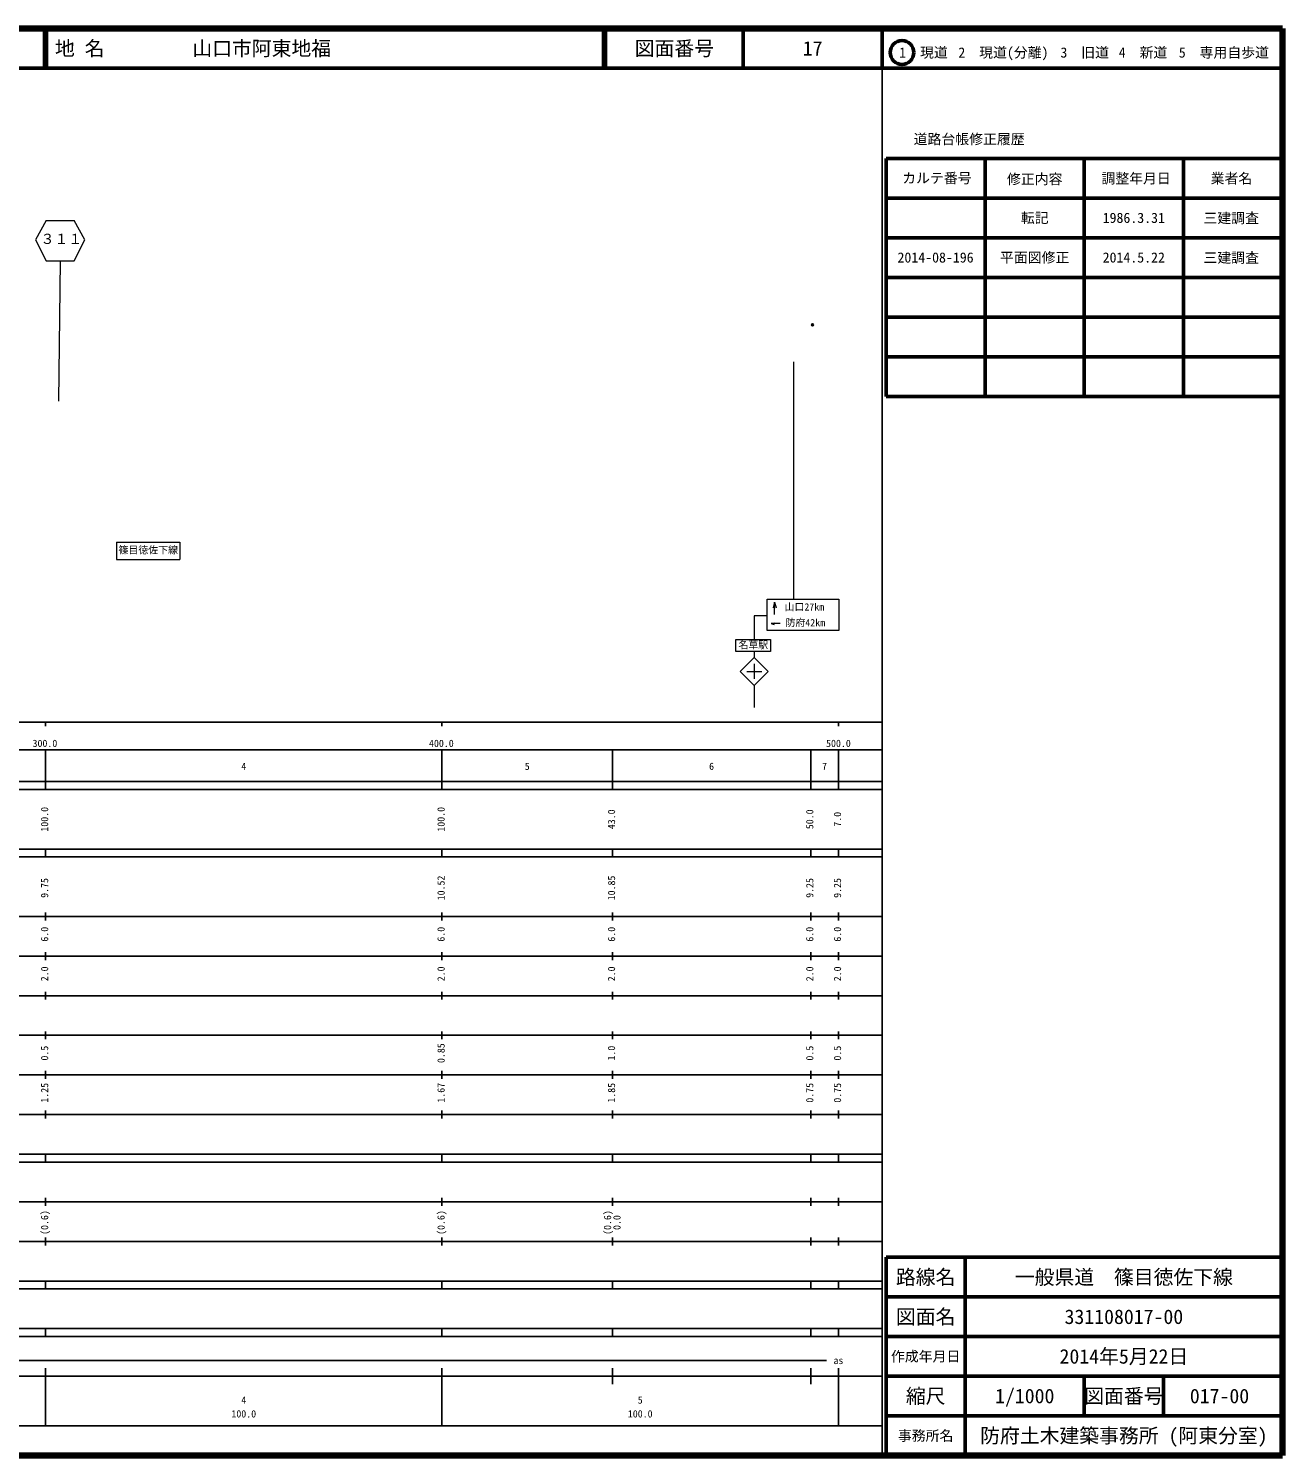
# Model space of a CAD drawing. Units: millimetres on the paper, with parts at other scales. Extents: x 40 to 680, y 20 to 380.
# Drawn here: x 363.7 to 680, y 20 to 380 of the extents above; entities that cross this region are included whole.
import ezdxf
from ezdxf.enums import TextEntityAlignment as Align

# ---------------------------------------------------------------- set-up
doc = ezdxf.new("R2010")
doc.units = ezdxf.units.MM
doc.header["$PDMODE"] = 32
doc.header["$PDSIZE"] = 0.5
doc.layers.add('M-OTRS', color=6, linetype='Continuous')
doc.layers.add('M-TTL-TXT', color=7, linetype='Continuous')
for name, color, linetype, lineweight in [('M-STR-STRC', 7, 'Continuous', 13), ('M-TTL', 2, 'Continuous', 140), ('M-TTL-BAND', 7, 'Continuous', 25), ('M-TTL-FRAM', 2, 'Continuous', 50), ('M-TTL-LINE', 7, 'Continuous', 50)]:
    doc.layers.add(name, color=color, linetype=linetype, lineweight=lineweight)
doc.styles.add('ＭＳ ゴシック', font='')
doc.styles.add('ＭＳ 明朝', font='')
doc.styles.get('ＭＳ ゴシック').set_extended_font_data('MS Gothic')
doc.styles.get('ＭＳ 明朝').set_extended_font_data('MS Mincho')

msp = doc.modelspace()

# ---------------------------------------------------------------- linework, layer by layer
at = {"layer": 'M-OTRS'}
msp.add_point((561.457, 305.237), dxfattribs=at)
at = {"layer": 'M-STR-STRC'}
for p, q in [((368.128, 331.571), (365.473, 326.713)), ((368.128, 331.571), (375.24, 331.571)), ((377.895, 326.713), (375.24, 331.571)), ((365.473, 326.713), (368.128, 321.376)), ((375.24, 321.376), (377.895, 326.713)), ((368.128, 321.376), (375.24, 321.376)), ((371.372, 286.003), (371.772, 321.376)), ((556.626, 295.908), (556.626, 236.04)), ((385.908, 250.396), (401.849, 250.396)), ((385.908, 250.396), (385.908, 246.058)), ((401.849, 250.396), (401.849, 246.058)), ((385.908, 246.058), (401.849, 246.058)), ((550.049, 236.04), (568.095, 236.04)), ((550.049, 228.108), (550.049, 236.04)), ((551.894, 235.295), (551.498, 233.858)), ((551.894, 232.207), (551.894, 235.295)), ((551.894, 235.295), (552.279, 233.834)), ((568.095, 236.04), (568.095, 228.108)), ((550.049, 231.815), (546.722, 231.815)), ((546.722, 231.815), (546.722, 225.881)), ((568.095, 228.108), (550.049, 228.108)), ((551.006, 229.874), (551.795, 230.087)), ((553.324, 229.874), (551.006, 229.874)), ((551.006, 229.874), (551.795, 229.645)), ((542.128, 225.881), (550.858, 225.881)), ((542.128, 222.829), (542.128, 225.881)), ((550.858, 225.881), (550.858, 222.829)), ((550.858, 222.829), (542.128, 222.829)), ((543.187, 217.816), (546.722, 221.351)), ((546.722, 222.829), (546.722, 221.351)), ((546.722, 221.351), (550.258, 217.816)), ((546.767, 219.688), (546.767, 215.944)), ((546.722, 214.28), (543.187, 217.816)), ((544.895, 217.816), (548.64, 217.816)), ((550.258, 217.816), (546.722, 214.28)), ((546.722, 214.28), (546.722, 208.699))]:
    msp.add_line(p, q, dxfattribs=at)
at = {"layer": 'M-TTL'}
for p, q in [((680, 380), (40, 380)), ((680, 20), (680, 380)), ((40, 20), (680, 20))]:
    msp.add_line(p, q, dxfattribs=at)
at = {"layer": 'M-TTL-BAND'}
for p, q in [((579, 20), (579, 370)), ((40, 205), (579, 205)), ((368, 205), (368, 204)), ((468, 205), (468, 204)), ((568, 205), (568, 204)), ((68, 198), (579, 198)), ((368, 188), (368, 198)), ((468, 188), (468, 198)), ((511, 188), (511, 198)), ((561, 188), (561, 198)), ((568, 188), (568, 198)), ((40, 190), (579, 190)), ((40, 188), (579, 188)), ((40, 173), (579, 173)), ((368, 171), (368, 173)), ((468, 171), (468, 173)), ((511, 171), (511, 173)), ((561, 171), (561, 173)), ((568, 171), (568, 173)), ((40, 171), (579, 171)), ((40, 156), (579, 156)), ((368, 155), (368, 157)), ((468, 155), (468, 157)), ((511, 155), (511, 157)), ((561, 155), (561, 157)), ((568, 155), (568, 157)), ((46, 146), (579, 146)), ((368, 145), (368, 147)), ((468, 145), (468, 147)), ((511, 145), (511, 147)), ((561, 145), (561, 147)), ((568, 145), (568, 147)), ((368, 135), (368, 137)), ((468, 135), (468, 137)), ((511, 135), (511, 137)), ((561, 135), (561, 137)), ((568, 135), (568, 137)), ((52, 136), (579, 136)), ((46, 126), (579, 126)), ((368, 125), (368, 127)), ((468, 125), (468, 127)), ((511, 125), (511, 127)), ((561, 125), (561, 127)), ((568, 125), (568, 127)), ((52, 116), (579, 116)), ((368, 115), (368, 117)), ((468, 115), (468, 117)), ((511, 115), (511, 117)), ((561, 115), (561, 117)), ((568, 115), (568, 117)), ((46, 106), (579, 106)), ((368, 105), (368, 107)), ((468, 105), (468, 107)), ((511, 105), (511, 107)), ((561, 105), (561, 107)), ((568, 105), (568, 107)), ((40, 96), (579, 96)), ((40, 94), (579, 94)), ((368, 94), (368, 96)), ((468, 94), (468, 96)), ((511, 94), (511, 96)), ((561, 94), (561, 96)), ((568, 94), (568, 96)), ((49, 84), (579, 84)), ((368, 83), (368, 85)), ((468, 83), (468, 85)), ((511, 83), (511, 85)), ((561, 83), (561, 85)), ((568, 83), (568, 85)), ((40, 74), (579, 74)), ((368, 73), (368, 75)), ((468, 73), (468, 75)), ((511, 73), (511, 75)), ((561, 73), (561, 75)), ((568, 73), (568, 75)), ((40, 64), (579, 64)), ((40, 62), (579, 62)), ((368, 62), (368, 64)), ((468, 62), (468, 64)), ((511, 62), (511, 64)), ((561, 62), (561, 64)), ((568, 62), (568, 64)), ((40, 52), (579, 52)), ((368, 50), (368, 52)), ((468, 50), (468, 52)), ((511, 50), (511, 52)), ((561, 50), (561, 52)), ((568, 50), (568, 52)), ((40, 50), (579, 50)), ((71, 44), (565, 44)), ((40, 40), (579, 40)), ((368, 27.5), (368, 42)), ((468, 27.5), (468, 42)), ((511, 38), (511, 42)), ((561, 38), (561, 42)), ((568, 27.5), (568, 42)), ((68, 27.5), (579, 27.5))]:
    msp.add_line(p, q, dxfattribs=at)
at = {"layer": 'M-TTL-FRAM'}
for p, q in [((580, 347.197), (580, 287.197)), ((580, 347.197), (680, 347.197)), ((580, 287.197), (680, 287.197)), ((680, 70), (580, 70)), ((580, 70), (580, 20))]:
    msp.add_line(p, q, dxfattribs=at)
at = {"layer": 'M-TTL-LINE'}
for p, q in [((367.75, 380), (367.75, 370)), ((368.25, 380), (368.25, 370)), ((508.747, 380), (508.747, 370)), ((509.247, 380), (509.247, 370)), ((543.997, 380), (543.997, 370)), ((579, 380), (579, 370)), ((40, 370), (680, 370)), ((605, 347.197), (605, 287.197)), ((630, 347.197), (630, 287.197)), ((655, 347.197), (655, 287.197)), ((580, 337.197), (680, 337.197)), ((580, 327.197), (680, 327.197)), ((580, 317.197), (680, 317.197)), ((580, 307.197), (680, 307.197)), ((580, 297.197), (680, 297.197)), ((600, 70), (600, 20)), ((680, 60), (580, 60)), ((680, 50), (580, 50)), ((680, 40), (580, 40)), ((630, 40), (630, 30)), ((650, 40), (650, 30)), ((680, 30), (580, 30))]:
    msp.add_line(p, q, dxfattribs=at)
msp.add_circle((584.031, 373.958), 3, dxfattribs=at)

# ---------------------------------------------------------------- texts
at = {"layer": 'M-STR-STRC', "style": 'ＭＳ 明朝'}
for s, height, p in [('３１１', 2.566, (366.75, 324.877)), ('篠目徳佐下線', 1.833, (386.405, 246.974)), ('山口27km', 1.833, (554.41, 232.609)), ('防府42km', 1.833, (554.649, 228.643)), ('名草駅', 1.833, (542.785, 223.059))]:
    msp.add_text(s, height=height, dxfattribs=at).set_placement(p, align=Align.BOTTOM_LEFT)
at = {"layer": 'M-TTL-BAND', "style": 'ＭＳ ゴシック'}
for s, p in [('300.0', (367.844, 198.195)), ('400.0', (467.844, 198.195)), ('500.0', (568, 198.195)), ('4', (418, 192.405)), ('5', (489.5, 192.405)), ('6', (536, 192.405)), ('7', (564.5, 192.405)), ('as', (568, 42.5)), ('4', (418, 32.523)), ('5', (518, 32.523)), ('100.0', (418, 29.033)), ('100.0', (518, 29.033))]:
    msp.add_text(s, height=1.833, dxfattribs=at).set_placement(p, align=Align.BOTTOM_CENTER)
for s, p in [('100.0', (369.218, 180.5)), ('100.0', (469.218, 180.5)), ('43.0', (512.218, 180.5)), ('50.0', (562.218, 180.5)), ('7.0', (569.218, 180.5)), ('10.52', (469.218, 163.174)), ('10.85', (512.218, 163.174)), ('9.75', (369.218, 163.174)), ('9.25', (562.218, 163.174)), ('9.25', (569.218, 163.174)), ('6.0', (369.218, 151.5)), ('6.0', (469.218, 151.5)), ('6.0', (512.218, 151.5)), ('6.0', (562.218, 151.5)), ('6.0', (569.218, 151.5)), ('2.0', (369.218, 141.5)), ('2.0', (469.218, 141.5)), ('2.0', (512.218, 141.5)), ('2.0', (562.218, 141.5)), ('2.0', (569.218, 141.5)), ('0.5', (369.218, 121.5)), ('0.85', (469.218, 121.5)), ('1.0', (512.218, 121.5)), ('0.5', (562.218, 121.5)), ('0.5', (569.218, 121.5)), ('1.25', (369.218, 111.5)), ('1.67', (469.218, 111.5)), ('1.85', (512.218, 111.5)), ('0.75', (562.218, 111.5)), ('0.75', (569.218, 111.5)), ('(0.6)', (369.218, 78.764)), ('(0.6)', (469.218, 78.764)), ('(0.6)', (511.218, 78.764)), ('0.0', (513.588, 78.764))]:
    msp.add_text(s, height=1.833, rotation=90, dxfattribs=at).set_placement(p, align=Align.BOTTOM_CENTER)
at = {"layer": 'M-TTL-TXT', "style": 'ＭＳ ゴシック'}
for s, p in [('地 名', (370.38, 375)), ('山口市阿東地福', (405.024, 375))]:
    msp.add_text(s, height=3.666, dxfattribs=at).set_placement(p, align=Align.MIDDLE_LEFT)
for s, height, p in [('図面番号', 3.666, (526.622, 375)), ('17', 3.666, (561.497, 375)), ('1\u3000現道', 2.566, (589.448, 373.958)), ('2\u3000現道(分離)', 2.566, (609.619, 373.958)), ('3\u3000旧道', 2.566, (630.121, 373.958)), ('4\u3000新道', 2.566, (644.824, 373.958)), ('5\u3000専用自歩道', 2.566, (665.228, 373.958)), ('道路台帳修正履歴', 2.566, (600.968, 352.113)), ('カルテ番号', 2.566, (592.839, 342.277)), ('修正内容', 2.566, (617.509, 342.023)), ('調整年月日', 2.566, (643.089, 342.197)), ('業者名', 2.566, (667.134, 342.197)), ('転記', 2.566, (617.5, 332.245)), ('1986.3.31', 2.566, (642.5, 332.245)), ('三建調査', 2.566, (667.077, 332.189)), ('2014-08-196', 2.566, (592.5, 322.245)), ('平面図修正', 2.566, (617.5, 322.245)), ('2014.5.22', 2.566, (642.5, 322.245)), ('三建調査', 2.566, (667.077, 322.189)), ('路線名', 3.666, (590, 65)), ('路線名', 3.666, (590, 65)), ('一般県道\u3000篠目徳佐下線', 3.666, (640, 65)), ('図面名', 3.666, (590, 55)), ('図面名', 3.666, (590, 55)), ('331108017-00', 3.666, (640, 55)), ('2014年5月22日', 3.666, (640, 45)), ('作成年月日', 2.566, (590, 45)), ('作成年月日', 2.566, (590, 45)), ('縮尺', 3.666, (590, 35)), ('縮尺', 3.666, (590, 35)), ('1/1000', 3.666, (615, 35)), ('図面番号', 3.666, (640, 35)), ('図面番号', 3.666, (640, 35)), ('017-00', 3.666, (664.125, 35)), ('事務所名', 2.566, (590, 25)), ('事務所名', 2.566, (590, 25)), ('防府土木建築事務所 (阿東分室)', 3.666, (640, 25))]:
    msp.add_text(s, height=height, dxfattribs=at).set_placement(p, align=Align.MIDDLE_CENTER)

doc.saveas('drawing.dxf')
